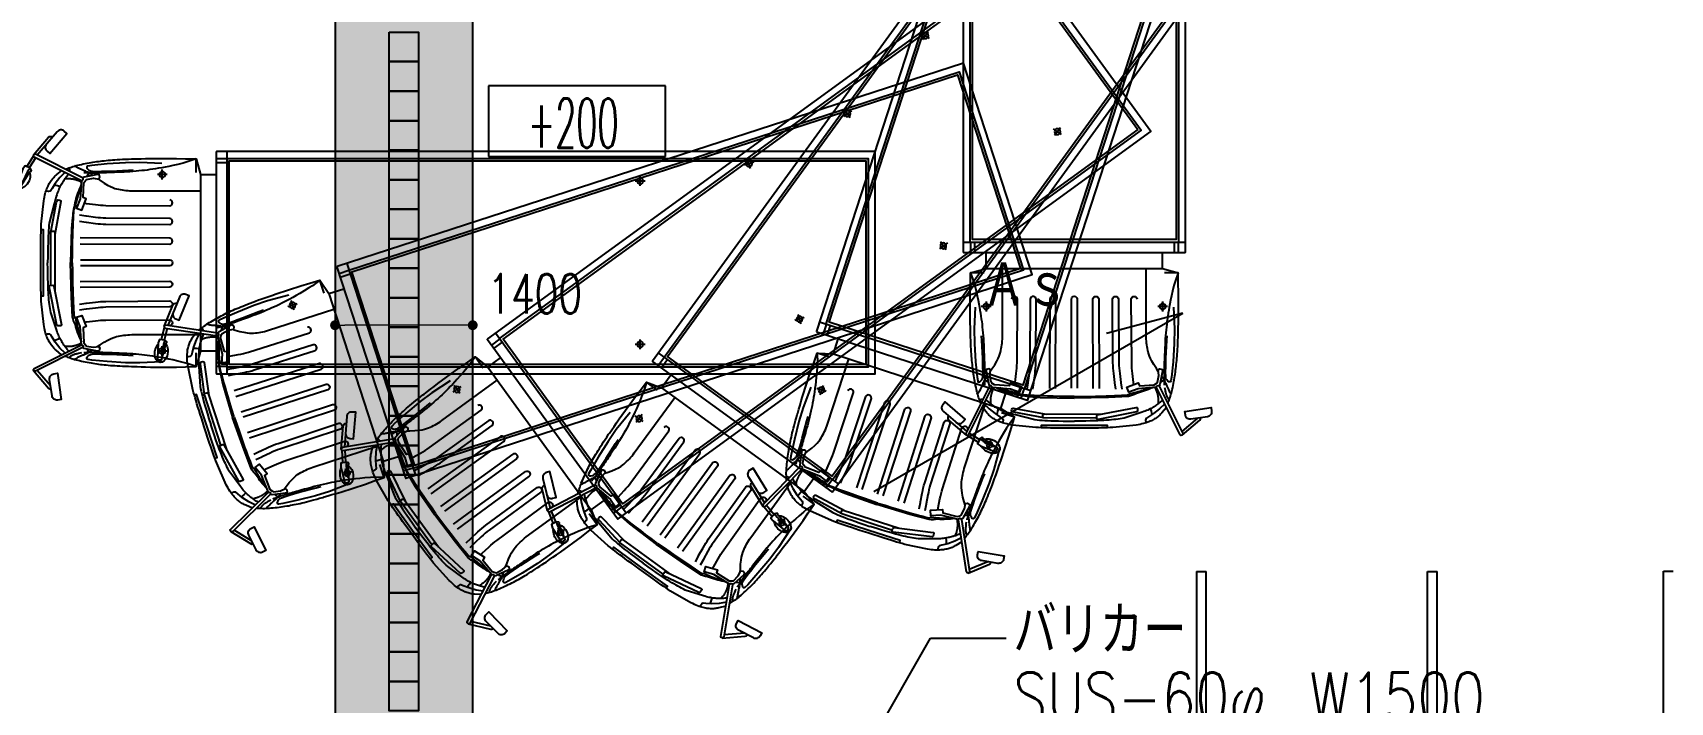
# Model space of a CAD drawing. Header units: millimetres. Extents: x 3721 to 423725, y 3529 to 115772.
# Drawn here: x 36592 to 53244, y 63582 to 70387 of the extents above; entities that cross this region are included whole.
import ezdxf
from ezdxf.enums import TextEntityAlignment as Align

# ---------------------------------------------------------------- set-up
doc = ezdxf.new("R2010")
doc.units = ezdxf.units.MM
doc.header["$LTSCALE"] = 0.2
doc.header["$PDMODE"] = 1
doc.layers.get('Defpoints').update_dxf_attribs({"color": 40})
for name, color, linetype in [('0-1', 7, 'Continuous'), ('20_チェッカー', 1, 'Continuous'), ('92 設備記述', 3, 'Continuous'), ('A_緑地', 3, 'Continuous'), ('歩行者通路', 1, 'Continuous')]:
    doc.layers.add(name, color=color, linetype=linetype)
doc.layers.add('A_寸法', color=1, linetype='Continuous', lineweight=9, true_color=0xff0000)
doc.layers.add('改修範囲', color=1, linetype='Continuous', lineweight=9, true_color=0xff0000)
doc.styles.add('Dim', font='simplex.shx', dxfattribs={"width": 0.7, "bigfont": 'extfont2.shx'})
doc.styles.get("Standard").update_dxf_attribs({"font": 'simplex.shx', "width": 0.8, "height": 700, "bigfont": 'extfont2.shx'})
doc.styles.add('Standard-A', font='romans.shx', dxfattribs={"bigfont": 'extfont2.shx'})
doc.dimstyles.new('1-200', dxfattribs={"dimscale": 200, "dimtxt": 3, "dimasz": 1, "dimexe": 1, "dimexo": 1, "dimgap": 1, "dimtad": 1, "dimdec": 0, "dimtxsty": 'Dim', "dimblk": 'DOT', "dimcen": 2.5, "dimadec": 0, "dimazin": 0, "dimtfac": 1, "dimtdec": 0, "dimtix": 1, "dimtmove": 2, "dimatfit": 3, "dimldrblk": '引出線', "dimfxl": 1, "dimlwd": -1, "dimlwe": -1, "dimarcsym": 0})

# ---------------------------------------------------------------- blocks, each defined once
blk = doc.blocks.new('_Dot')
at = {"color": 0, "linetype": 'ByBlock', "lineweight": -2}
blk.add_line((-0.5, 0), (-1, 0), dxfattribs=at)
at = {"color": 0, "linetype": 'ByBlock', "const_width": 0.5}
blk.add_lwpolyline([(-0.25, 0, 1), (0.25, 0, 1)], format="xyb", close=True, dxfattribs=at)
blk = doc.blocks.new('*D9')
at = {"layer": 'A_寸法', "color": 0, "transparency": 16777216}
for p, q in [((39666, 66907), (39666, 67414)), ((40966, 67414), (39766, 67414)), ((41066, 66907), (41066, 67414))]:
    blk.add_line(p, q, dxfattribs=at)
at = {"layer": 'Defpoints', "color": 0, "transparency": 16777216}
for p in [(39666, 67414), (39666, 66907), (41066, 66907)]:
    blk.add_point(p, dxfattribs=at)
at = {"layer": 'A_寸法', "color": 0, "transparency": 16777216, "xscale": 100, "yscale": 100, "zscale": 100, "rotation": 180}
blk.add_blockref('_Dot', (39666, 67414), dxfattribs=at)
at = {"layer": 'A_寸法', "color": 0, "transparency": 16777216, "xscale": 100, "yscale": 100, "zscale": 100}
blk.add_blockref('_Dot', (41066, 67414), dxfattribs=at)
at = {"layer": 'A_寸法', "color": 0, "transparency": 16777216, "insert": (41697, 67734), "char_height": 400, "attachment_point": 5, "style": 'Dim'}
blk.add_mtext('1400', dxfattribs=at)
blk = doc.blocks.new('引出線')
at = {"color": 0, "linetype": 'ByBlock'}
for points in [[(0, 0), (-1.96, -0.4)], [(-1, 0), (0, 0)]]:
    blk.add_lwpolyline(points, dxfattribs=at)
blk = doc.blocks.new('4t-軌跡(CAD素材.com)')
at = {"color": 0, "linetype": 'ByBlock', "lineweight": -2}
for points in [[(-765, 197), (-895, 114), (-902, 109), (-906, 99), (-914, 95), (-936, 110), (-960, 161), (-930, 182), (-787, 238), (-775, 239), (-766, 235), (-758, 210), (-760, 199)], [(1060, -8389), (1060, -1915), (-1010, -1915), (-1010, -8389)]]:
    blk.add_lwpolyline(points, close=True, dxfattribs=at)
for points in [[(-936, 110), (-902, 134), (-795, 187)], [(-1061, 75), (-952, 144)], [(-1043, 51), (-939, 117)], [(962, -210), (915, -155), (908, -147), (900, -140), (893, -132), (885, -125), (877, -118), (868, -111), (859, -104), (850, -98), (840, -92), (830, -86), (819, -80), (808, -74), (796, -69), (784, -64), (771, -59), (757, -54), (742, -49), (727, -45), (710, -41), (693, -37), (674, -34), (654, -30), (417, -5), (389, -4), (361, -3), (332, -2), (301, -1), (269, 0), (236, 0), (200, 0), (25, 0), (-25, 0), (-70, 0), (-111, 1), (-150, 0), (-186, 0), (-219, 0), (-251, -1), (-282, -2), (-311, -3), (-339, -4), (-367, -5), (-604, -30), (-624, -34), (-643, -37), (-661, -41), (-677, -45), (-693, -49), (-707, -54), (-721, -59), (-734, -64), (-746, -69), (-758, -74), (-770, -80), (-780, -86), (-790, -92), (-800, -98), (-810, -104), (-818, -111), (-827, -118), (-835, -125), (-843, -132), (-851, -140), (-858, -147), (-865, -155), (-872, -163), (-911, -213)], [(1277, -99), (1119, 36)], [(-894, -247), (-842, -194), (-781, -146), (-731, -114), (-709, -100), (-702, -91), (-700, -79), (-701, -63), (-703, -53)], [(-875, -285), (-847, -262), (-839, -255), (-830, -248), (-821, -242), (-813, -235), (-804, -229), (-795, -223), (-786, -217), (-776, -212), (-767, -206), (-756, -200), (-746, -194), (-734, -189), (-722, -183), (-709, -178), (-696, -172), (-681, -167), (-665, -162), (-648, -157), (-631, -152), (-612, -147), (-594, -142), (-575, -137), (-376, -86), (-352, -83), (-328, -81), (-303, -79), (-276, -77), (-247, -75), (-215, -74), (-178, -73), (-137, -72), (-90, -71), (-37, -70), (25, -69)], [(-746, -195), (-755, -171), (-761, -152), (-767, -136)], [(361, -3), (361, -27), (25, -26), (-311, -27), (-311, -3)], [(924, -286), (915, -276), (906, -269), (897, -262), (888, -255), (880, -248), (871, -242), (862, -235), (854, -229), (845, -223), (835, -217), (826, -212), (816, -206), (806, -200), (795, -194), (784, -189), (772, -183), (759, -178), (745, -172), (731, -167), (715, -162), (531, -101), (511, -97), (491, -94), (470, -91), (448, -88), (426, -86), (402, -83), (378, -81), (353, -79), (326, -77), (297, -75), (265, -74), (228, -73), (187, -72), (141, -71), (87, -70), (25, -69)], [(944, -247), (892, -194), (831, -146), (780, -114), (758, -100), (752, -91), (750, -79), (751, -63), (753, -53)], [(796, -195), (805, -171), (811, -152), (817, -136)], [(-925, -252), (-929, -260), (-934, -272), (-939, -284), (-943, -297), (-948, -311), (-953, -326), (-957, -341), (-962, -358), (-966, -375), (-970, -393), (-975, -412), (-979, -432), (-983, -452), (-987, -472), (-990, -491), (-994, -511), (-997, -530), (-1000, -549), (-1003, -568), (-1005, -587), (-1008, -606), (-1010, -625), (-1012, -645), (-1014, -665), (-1016, -685), (-1018, -707), (-1020, -729), (-1021, -752), (-1023, -777), (-1024, -803), (-1026, -830), (-1027, -860), (-1028, -890), (-1030, -923), (-1030, -937)], [(-940, -288), (-924, -292), (-910, -293), (-905, -293)], [(-792, -412), (-794, -409), (-797, -404), (-799, -400), (-801, -396), (-803, -392), (-805, -389), (-806, -386), (-808, -382), (-809, -379), (-810, -376), (-811, -372), (-812, -369), (-814, -366), (-815, -362), (-816, -359), (-817, -355), (-818, -352), (-819, -348), (-820, -344), (-821, -341), (-822, -337), (-822, -334), (-823, -330), (-824, -327), (-824, -324), (-825, -320), (-825, -317), (-826, -313), (-826, -310), (-827, -306), (-827, -302), (-827, -298), (-828, -293), (-828, -286), (-828, -279), (-828, -270), (-827, -259), (-827, -246)], [(24, -319), (-55, -321), (-127, -322), (-190, -323), (-247, -325), (-298, -326), (-343, -328), (-384, -329), (-421, -331), (-455, -333), (-486, -335), (-515, -337), (-543, -352), (-563, -356), (-583, -360), (-603, -365), (-622, -370), (-641, -375), (-660, -381), (-679, -387), (-697, -394), (-716, -401), (-733, -408)], [(26, -319), (105, -321), (177, -322), (240, -323), (297, -325), (348, -326), (393, -328), (434, -329), (471, -331), (505, -333), (536, -335), (565, -337), (592, -352), (613, -356), (633, -360), (653, -365), (672, -370), (691, -375), (710, -381), (728, -387), (747, -394), (765, -401), (784, -408)], [(841, -412), (843, -409), (847, -404), (849, -400), (851, -396), (853, -392), (854, -389), (856, -386), (857, -382), (859, -379), (860, -376), (861, -372), (862, -369), (863, -366), (864, -362), (866, -359), (867, -355), (868, -352), (869, -348), (870, -344), (870, -341), (871, -337), (872, -334), (873, -330), (873, -327), (874, -324), (875, -320), (875, -317), (875, -313), (876, -310), (876, -306), (877, -302), (877, -298), (877, -293), (878, -286), (878, -279), (877, -270), (877, -259), (876, -246)], [(942, -412), (945, -397), (947, -384), (950, -374), (952, -366), (953, -359), (955, -353), (956, -348), (957, -344), (958, -340), (960, -337), (961, -333), (962, -330), (963, -327), (965, -324), (966, -321), (967, -319), (968, -316), (969, -314), (971, -312), (972, -310), (973, -308), (974, -306), (975, -304), (976, -302), (978, -301), (979, -299), (980, -297), (982, -296), (983, -294), (985, -292), (987, -290), (990, -288)], [(975, -252), (979, -260), (984, -272), (989, -284), (993, -297), (998, -311), (1003, -326), (1007, -341), (1012, -358), (1016, -375), (1020, -393), (1025, -412), (1029, -432), (1033, -452), (1037, -472), (1040, -491), (1044, -511), (1047, -530), (1050, -549), (1053, -568), (1055, -587), (1058, -606), (1060, -625), (1062, -645), (1064, -665), (1066, -685), (1068, -707), (1070, -729), (1071, -752), (1073, -777), (1074, -803), (1076, -830), (1077, -860), (1078, -890), (1080, -923), (1080, -937)], [(-983, -1230), (-994, -1008), (-991, -860), (-979, -673), (-964, -518), (-958, -478), (-955, -471), (-950, -468), (-937, -468), (-928, -476), (-915, -489), (-911, -497), (-908, -505), (-904, -522), (-903, -575), (-904, -616), (-905, -651), (-907, -711), (-917, -890), (-919, -938)], [(-888, -491), (-894, -476), (-900, -464), (-905, -453), (-909, -443), (-913, -434), (-916, -426), (-920, -419), (-923, -412), (-926, -405), (-929, -398), (-932, -391), (-936, -383), (-941, -374), (-946, -365), (-952, -355), (-959, -344)], [(-902, -937), (-902, -936), (-900, -905), (-899, -875), (-897, -846), (-896, -820), (-895, -795), (-894, -771), (-893, -749), (-892, -727), (-892, -707), (-891, -687), (-890, -668), (-890, -649), (-889, -631), (-888, -613), (-888, -595), (-887, -579), (-887, -563), (-887, -548), (-887, -534), (-887, -521), (-887, -509), (-887, -498), (-888, -488), (-889, -477), (-889, -467), (-890, -458), (-890, -451), (-890, -444), (-890, -436)], [(-851, -469), (-855, -471), (-888, -491)], [(-888, -490), (-863, -528)], [(-811, -414), (-811, -414), (-624, -400), (-530, -364), (-510, -416), (-625, -460), (-638, -430), (-788, -438), (-813, -456), (-822, -466), (-833, -535), (-826, -591), (-844, -601), (-871, -594), (-873, -577), (-846, -442), (-838, -427), (-837, -427)], [(861, -414), (861, -414), (674, -400), (580, -364), (560, -416), (674, -460), (687, -430), (838, -438), (863, -456), (872, -466), (883, -535), (876, -591), (894, -601), (921, -594), (923, -577), (896, -442), (887, -427), (887, -427)], [(821, -411), (822, -411), (822, -412), (823, -412), (824, -412), (824, -412), (824, -412), (825, -412), (825, -412), (825, -412), (826, -412), (826, -412)], [(901, -469), (905, -471), (938, -491)], [(937, -491), (912, -526)], [(952, -937), (952, -936), (950, -905), (949, -875), (948, -846), (946, -820), (945, -795), (944, -771), (943, -749), (942, -727), (942, -707), (941, -687), (940, -668), (940, -649), (939, -631), (938, -613), (938, -595), (937, -579), (937, -563), (937, -548), (937, -534), (937, -521), (937, -509), (938, -498), (938, -488), (939, -477), (939, -467), (940, -458), (940, -451), (940, -444), (940, -436)], [(938, -491), (944, -476), (950, -464), (954, -453), (959, -443), (963, -434), (966, -426), (969, -419), (973, -412), (976, -405), (979, -398), (982, -391), (986, -383), (990, -374), (996, -365), (1001, -355), (1008, -344)], [(1032, -1230), (1043, -1008), (1041, -860), (1029, -673), (1014, -518), (1007, -478), (1004, -471), (1000, -468), (987, -468), (977, -476), (965, -489), (960, -497), (957, -505), (954, -522), (952, -575), (954, -616), (955, -651), (956, -711), (966, -890), (969, -938)], [(-828, -580), (-813, -601), (-785, -644), (-764, -679), (-749, -708), (-738, -731), (-731, -752), (-726, -771), (-722, -789), (-718, -807), (-715, -826), (-712, -845), (-710, -864), (-708, -883), (-707, -903), (-707, -924), (-706, -1622)], [(878, -575), (859, -604), (832, -645), (812, -680), (798, -708), (788, -731), (781, -752), (776, -771), (771, -789), (768, -807), (765, -826), (762, -845), (760, -864), (758, -883), (757, -903), (756, -924), (756, -1622)], [(-1030, -937), (-1031, -979), (-1032, -1021), (-1033, -1066), (-1035, -1114), (-1035, -1378), (-1032, -1471), (-1030, -1579), (-999, -1489), (-988, -1448), (-974, -1392), (-963, -1343), (-954, -1300), (-946, -1263), (-940, -1229), (-935, -1197), (-930, -1167), (-925, -1138), (-921, -1110), (-917, -1082), (-914, -1054), (-911, -1026), (-908, -998), (-905, -968), (-903, -937)], [(1080, -937), (1081, -979), (1082, -1021), (1083, -1066), (1085, -1114), (1085, -1378), (1082, -1471), (1080, -1579), (1049, -1489), (1038, -1448), (1024, -1392), (1013, -1343), (1004, -1300), (996, -1263), (990, -1229), (985, -1197), (980, -1167), (975, -1138), (971, -1110), (967, -1082), (964, -1054), (961, -1026), (958, -998), (955, -968), (953, -937)], [(-891, -1579), (-1030, -1579), (-871, -1622), (-871, -1784)], [(-871, -1622), (921, -1622), (1080, -1579), (941, -1579)], [(921, -1622), (921, -1784)], [(-1031, -1890), (-1031, -1784)], [(-991, -1890), (-991, -1784)], [(1041, -1890), (1041, -1784)], [(1081, -1890), (1081, -1784)], [(-1105, -1890), (1155, -1890)], [(-1035, -1890), (-1035, -8414), (1085, -8414), (1085, -1890)]]:
    blk.add_lwpolyline(points, dxfattribs=at)
for points in [[(-895, 114, 0.229177), (-791, 128, 0.161352), (-738, 183, 0.462693), (-766, 252, 0.123005), (-803, 257, 0.073021), (-842, 249, 0.114055), (-899, 212, 0.06842), (-916, 189)], [(-1178, -57, -0.414214), (-1108, -63), (-1084, -91), (-1289, -266), (-1313, -237, -0.414214), (-1307, -167), (-1069, 36)], [(-1072, 73), (-1250, -79, 0.35306), (-1254, -122)], [(1122, 73), (1300, -79, -0.201982), (1310, -104, -0.201982)], [(-286, -102), (-591, -160, 0.232441), (-613, -174), (-611, -190, 0.326592), (-597, -202), (-263, -142)], [(255, -101), (-286, -102, 0.413178), (-296, -112), (-296, -131, 0.414075), (-286, -141), (313, -143)], [(-771, -411, -0.048483), (-606, -351, -0.035302), (-435, -322), (-324, -311), (24, -303)], [(820, -411, 0.048483), (656, -351, 0.072441), (576, -322), (374, -311), (24, -303)], [(-580, -443), (-577, -460, -0.009806), (-577, -464), (-566, -555, -0.026658), (-558, -661), (-554, -1311, -0.863499), (-615, -1311)], [(-396, -394), (-387, -460, -0.009806), (-386, -464), (-375, -555, -0.026658), (-367, -661), (-364, -1311, -0.863499), (-425, -1311), (-428, -661, 0.026658), (-436, -555), (-447, -464, 0.009806), (-448, -460), (-457, -394)], [(-167, -401), (-163, -1311, -0.863499), (-224, -1311), (-228, -401)], [(-5, -404), (-5, -1311, 0.916739), (55, -1312), (55, -405)], [(217, -401), (213, -1311, 0.863499), (274, -1311), (278, -401)], [(446, -394), (437, -460, 0.009806), (436, -464), (425, -555, 0.026658), (418, -661), (414, -1311, 0.863499), (475, -1311), (478, -661, -0.026658), (486, -555), (497, -464, -0.009806), (498, -460), (507, -394)], [(630, -443), (627, -460, 0.009806), (626, -464), (615, -555, 0.026658), (608, -661), (604, -1311, 0.863499), (665, -1311)]]:
    blk.add_lwpolyline(points, format="xyb", dxfattribs=at)
for points in [[(-839, -425), (-1078, 55, -0.894639), (-1052, 68), (-812, -412, -0.860059)], [(888, -425), (1128, 55, 0.894639), (1101, 68), (861, -412, 0.860059)], [(666, -174, 0.368144), (658, -164), (267, -86, 0.441111), (255, -95), (253, -123, 0.389031), (262, -133), (655, -209, 0.460556), (666, -200)], [(1154, -131), (1149, -168), (1415, -207), (1421, -170, 0.414214), (1378, -114), (1211, -89, 0.414214)], [(1150, -1784, -0.414214), (1155, -1789), (1155, -8485), (-1105, -8485), (-1105, -1789, -0.414214), (-1100, -1784)]]:
    blk.add_lwpolyline(points, format="xyb", close=True, dxfattribs=at)
at = {"layer": 'Defpoints', "color": 5}
for points in [[(-822, -1235), (-922, -1235)], [(-872, -1285), (-872, -1185)], [(973, -1235), (873, -1235)], [(923, -1285), (923, -1185)], [(-755, -6095), (-855, -6095)], [(-805, -6145), (-805, -6045)], [(905, -6095), (805, -6095)], [(855, -6145), (855, -6045)]]:
    blk.add_lwpolyline(points, dxfattribs=at)
for centre in [(-872, -1235), (923, -1235), (-805, -6095), (855, -6095)]:
    blk.add_circle(centre, 30, dxfattribs=at)

msp = doc.modelspace()

# ---------------------------------------------------------------- hatches: boundary and pattern name
at = {"layer": 'A_緑地', "lineweight": 5}
h = msp.add_hatch(dxfattribs=at)
h.set_pattern_fill('ANSI31', color=8, scale=80)
h.set_pattern_definition([(45, (-128275.32, -11562.6), (-179.60512, 179.60512), [])])
edge = h.paths.add_edge_path()
edge.add_line((83157.9, 74562.2), (83157.9, 64762.2))
edge.add_line((83157.9, 64762.2), (82174.5, 64762.2))
edge.add_line((82174.5, 64762.2), (82174.5, 60008.5))
edge.add_line((82174.5, 60008.5), (85170, 60008.5))
edge.add_line((85170, 60008.5), (83260.6, 73913.2))
edge.add_line((83260.6, 73913.2), (83405.9, 73933.1))
edge.add_line((83405.9, 73933.1), (82207.9, 82870.6))
edge.add_line((82207.9, 82870.6), (82077.5, 82852.4))
edge.add_line((82077.5, 82852.4), (80985.7, 90661.9))
edge.add_line((80985.7, 90661.9), (81115.3, 90732.8))
edge.add_line((81115.3, 90732.8), (80130, 91599.2))
edge.add_line((80130, 91599.2), (63680.2, 91722.9))
edge.add_line((63680.2, 91722.9), (51830.5, 91811.9))
edge.add_arc((51824.4, 90961.9), 850, 89.59182, 180.00049)
edge.add_line((50974.4, 90961.9), (50974.5, 86512.3))
edge.add_arc((51324.5, 86512.3), 350, 180.00049, 270)
edge.add_line((51324.5, 86162.3), (51774.5, 86162.3))
edge.add_line((51774.5, 86162.3), (51774.5, 90162.2))
edge.add_line((51774.5, 90162.2), (79624.5, 90162.2))
edge.add_line((79624.5, 90162.2), (79624.5, 86162.2))
edge.add_line((79624.5, 86162.2), (80757.9, 86162.2))
edge.add_line((80757.9, 86162.2), (80757.9, 76462.2))
edge.add_line((80757.9, 76462.2), (49557.9, 76462.1))
edge.add_line((49557.9, 76462.1), (49557.9, 74562.2))
edge.add_line((49557.9, 74562.2), (83157.9, 74562.2))
at = {"layer": '改修範囲', "transparency": 33554687}
h = msp.add_hatch(dxfattribs=at)
h.set_pattern_fill('ANSI36', color=256, scale=70)
h.set_pattern_definition([(45, (56287.12, 0), (117.86586, 432.1748), [555.625, -111.125, 0, -111.125])])
h.paths.add_polyline_path([(44807.8, 93011), (43407.8, 93011), (43407.9, 74242.9), (39665.9, 74242.9), (39665.9, 61008.5), (41065.9, 61008.5), (41065.9, 61742.9), (41855.1, 61742.9), (41852.6, 53228.5), (39487.9, 53228.5), (39487.9, 51257.4), (41845.9, 51257.4), (41845.9, 37058.5), (43245.9, 37058.5), (43245.9, 63142.9), (41065.9, 63142.9), (41065.9, 72842.9), (44807.8, 72842.9)])

# ---------------------------------------------------------------- linework, layer by layer
at = {"layer": '0-1', "color": 8, "linetype": 'Continuous'}
for p, q in [((41225.1, 69848.5), (41225.1, 69128.5)), ((43025.1, 69848.5), (41225.1, 69848.5)), ((43025.1, 69128.5), (43025.1, 69848.5)), ((41225.1, 69128.5), (43025.1, 69128.5)), ((45145.3, 65723.2), (48286.4, 67536.7)), ((48286.4, 67536.7), (47511.3, 67329)), ((48424.5, 64912.1), (48524.5, 64912.1)), ((48424.5, 64912.1), (48424.5, 59858.4)), ((48524.5, 59958.4), (48524.5, 64912.1)), ((50774.5, 64912.1), (50874.5, 64912.1)), ((50774.5, 59958.4), (50774.5, 64912.1)), ((50874.5, 59958.4), (50874.5, 64912.1)), ((53174.5, 64912.2), (53274.5, 64912.2)), ((53174.5, 59958.5), (53174.5, 64912.2))]:
    msp.add_line(p, q, dxfattribs=at)
at = {"layer": '20_チェッカー'}
for points in [[(40215.9, 70392.9), (40515.9, 70392.9), (40515.9, 70092.9), (40215.9, 70092.9)], [(40215.9, 70092.9), (40515.9, 70092.9), (40515.9, 69792.9), (40215.9, 69792.9)], [(40215.9, 69792.9), (40515.9, 69792.9), (40515.9, 69492.9), (40215.9, 69492.9)], [(40215.9, 69492.9), (40515.9, 69492.9), (40515.9, 69192.9), (40215.9, 69192.9)], [(40215.9, 69192.9), (40515.9, 69192.9), (40515.9, 68892.9), (40215.9, 68892.9)], [(40215.9, 68892.9), (40515.9, 68892.9), (40515.9, 68592.9), (40215.9, 68592.9)], [(40215.9, 68592.9), (40515.9, 68592.9), (40515.9, 68292.9), (40215.9, 68292.9)], [(40215.9, 68292.9), (40515.9, 68292.9), (40515.9, 67992.9), (40215.9, 67992.9)], [(40215.9, 67992.9), (40515.9, 67992.9), (40515.9, 67692.9), (40215.9, 67692.9)], [(40215.9, 67692.9), (40515.9, 67692.9), (40515.9, 67392.9), (40215.9, 67392.9)], [(40215.9, 67392.9), (40515.9, 67392.9), (40515.9, 67092.9), (40215.9, 67092.9)], [(40215.9, 67092.9), (40515.9, 67092.9), (40515.9, 66792.9), (40215.9, 66792.9)], [(40215.9, 66792.9), (40515.9, 66792.9), (40515.9, 66492.9), (40215.9, 66492.9)], [(40215.9, 66492.9), (40515.9, 66492.9), (40515.9, 66192.9), (40215.9, 66192.9)], [(40215.9, 66192.9), (40515.9, 66192.9), (40515.9, 65892.9), (40215.9, 65892.9)], [(40215.9, 65892.9), (40515.9, 65892.9), (40515.9, 65592.9), (40215.9, 65592.9)], [(40215.9, 65592.9), (40515.9, 65592.9), (40515.9, 65292.9), (40215.9, 65292.9)], [(40215.9, 65292.9), (40515.9, 65292.9), (40515.9, 64992.9), (40215.9, 64992.9)], [(40215.9, 64992.9), (40515.9, 64992.9), (40515.9, 64692.9), (40215.9, 64692.9)], [(40215.9, 64692.9), (40515.9, 64692.9), (40515.9, 64392.9), (40215.9, 64392.9)], [(40215.9, 64392.9), (40515.9, 64392.9), (40515.9, 64092.9), (40215.9, 64092.9)], [(40215.9, 64092.9), (40515.9, 64092.9), (40515.9, 63792.9), (40215.9, 63792.9)], [(40215.9, 63792.9), (40515.9, 63792.9), (40515.9, 63492.9), (40215.9, 63492.9)]]:
    msp.add_lwpolyline(points, close=True, dxfattribs=at)
at = {"layer": '92 設備記述', "color": 8}
for p, q in [((43451.3, 60275.1), (45722.5, 64231.8)), ((45722.5, 64231.8), (46491.4, 64231.8))]:
    msp.add_line(p, q, dxfattribs=at)
at = {"layer": '歩行者通路'}
msp.add_lwpolyline([(43407.8, 93011), (43407.9, 74242.9), (39665.9, 74242.9), (39665.9, 61008.5), (41065.9, 61008.5), (41065.9, 61742.9), (41855.1, 61742.9), (41852.6, 53228.5), (39487.9, 53228.5), (39487.9, 51257.4), (41845.9, 51257.4), (41845.9, 37058.5), (43245.9, 37058.5), (43245.9, 63142.9), (41065.9, 63142.9), (41065.9, 72842.9), (44807.8, 72842.9), (44807.8, 93011), (43407.8, 93011)], dxfattribs=at)

# ---------------------------------------------------------------- block references
at = {"layer": 'Defpoints', "color": 8, "xscale": -1}
for p, rotation in [((47158.8, 66368.9), 180), ((45060.5, 65310.7), 161.9999999999999), ((42737.9, 64952.7), 144), ((40418.4, 65330), 126), ((38328.9, 66405.5), 108), ((36674.1, 68074.1), 90)]:
    msp.add_blockref('4t-軌跡(CAD素材.com)', p, dxfattribs=dict(at, rotation=rotation))

# ---------------------------------------------------------------- texts
at = {"layer": '0-1', "color": 8, "width": 0.5}
msp.add_text('+200', height=500, rotation=359.84, dxfattribs=at).set_placement((41626.5, 69219.5))
at = {"layer": '92 設備記述', "color": 8, "style": 'Standard-A', "width": 0.8}
msp.add_text('Ａｓ', height=500, dxfattribs=at).set_placement((46247.1, 67565.5))
for s, p in [('バリカー', (46563.8, 64313.8)), ('SUS-60φ\u3000W1500', (46563.8, 63633))]:
    msp.add_text(s, height=500, dxfattribs=at).set_placement(p, align=Align.MIDDLE_LEFT)

# ---------------------------------------------------------------- dimensions: what is measured, and where the dimension line sits
at = {"layer": 'A_寸法'}
dim = msp.add_linear_dim(base=(39665.9, 67413.5), p1=(41065.8, 66907.1), p2=(39665.9, 66907.1), angle=180, dimstyle='1-200', override={"dimtxt": 2, "dimasz": 0.5, "dimexe": 0, "dimexo": 0, "dimgap": 0.6}, dxfattribs=at)
dim.commit()
dim.dimension.update_dxf_attribs({"geometry": '*D9', "text_midpoint": (41697.5, 67733.5), "dimtype": 160})

doc.saveas('drawing.dxf')
